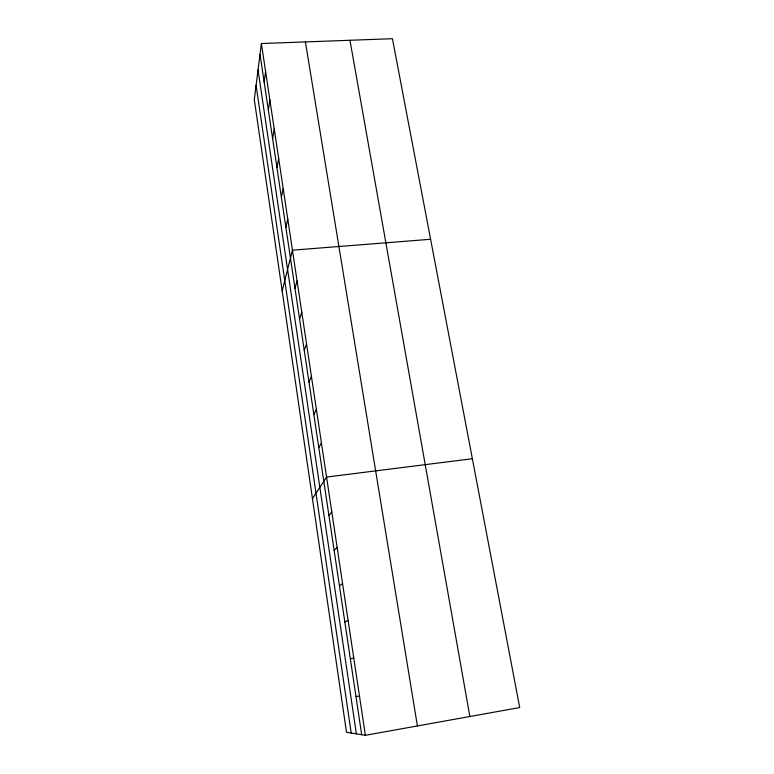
<?xml version="1.0" encoding="UTF-8"?>
<svg xmlns="http://www.w3.org/2000/svg" width="774" height="774" viewBox="0 0 774 774"><rect width="100%" height="100%" fill="white"/><g stroke="black" fill="none" stroke-linecap="round" stroke-linejoin="round"><path stroke-width="1.16" d="M261.389 43.538L254.288 99.517L346.491 732.252L365.376 735.3L519.712 707.552L392.437 38.7L261.389 43.538L365.376 735.3M264.147 81.976L265.598 71.556M268.346 110.092L269.884 100.049M272.622 138.681L274.238 129.045M276.966 167.755L278.669 158.535M281.388 197.341L283.187 188.546M285.887 227.43L287.773 219.09M282.171 290.86L292.446 250.176L430.605 239.272M294.981 288.296L297.061 280.885M299.577 319.062L301.763 312.135M304.25 350.37L306.543 343.946M309.01 382.221L311.409 376.328M313.857 414.651L316.373 409.301M318.791 447.653L321.413 442.863M312.444 498.64L326.56 477.055L472.363 458.721M328.921 515.474L331.794 511.885M334.136 550.324L337.125 547.373M339.438 585.831L342.563 583.528M344.836 621.996L348.097 620.38M350.351 658.848L353.747 657.948M355.963 696.416L359.504 696.242M349.964 40.267L469.876 716.511M305.411 41.912L417.409 725.944M260.016 54.335L361.681 734.7M258.032 69.97L356.369 733.849M256.088 85.314L351.212 733.017"/></g></svg>
